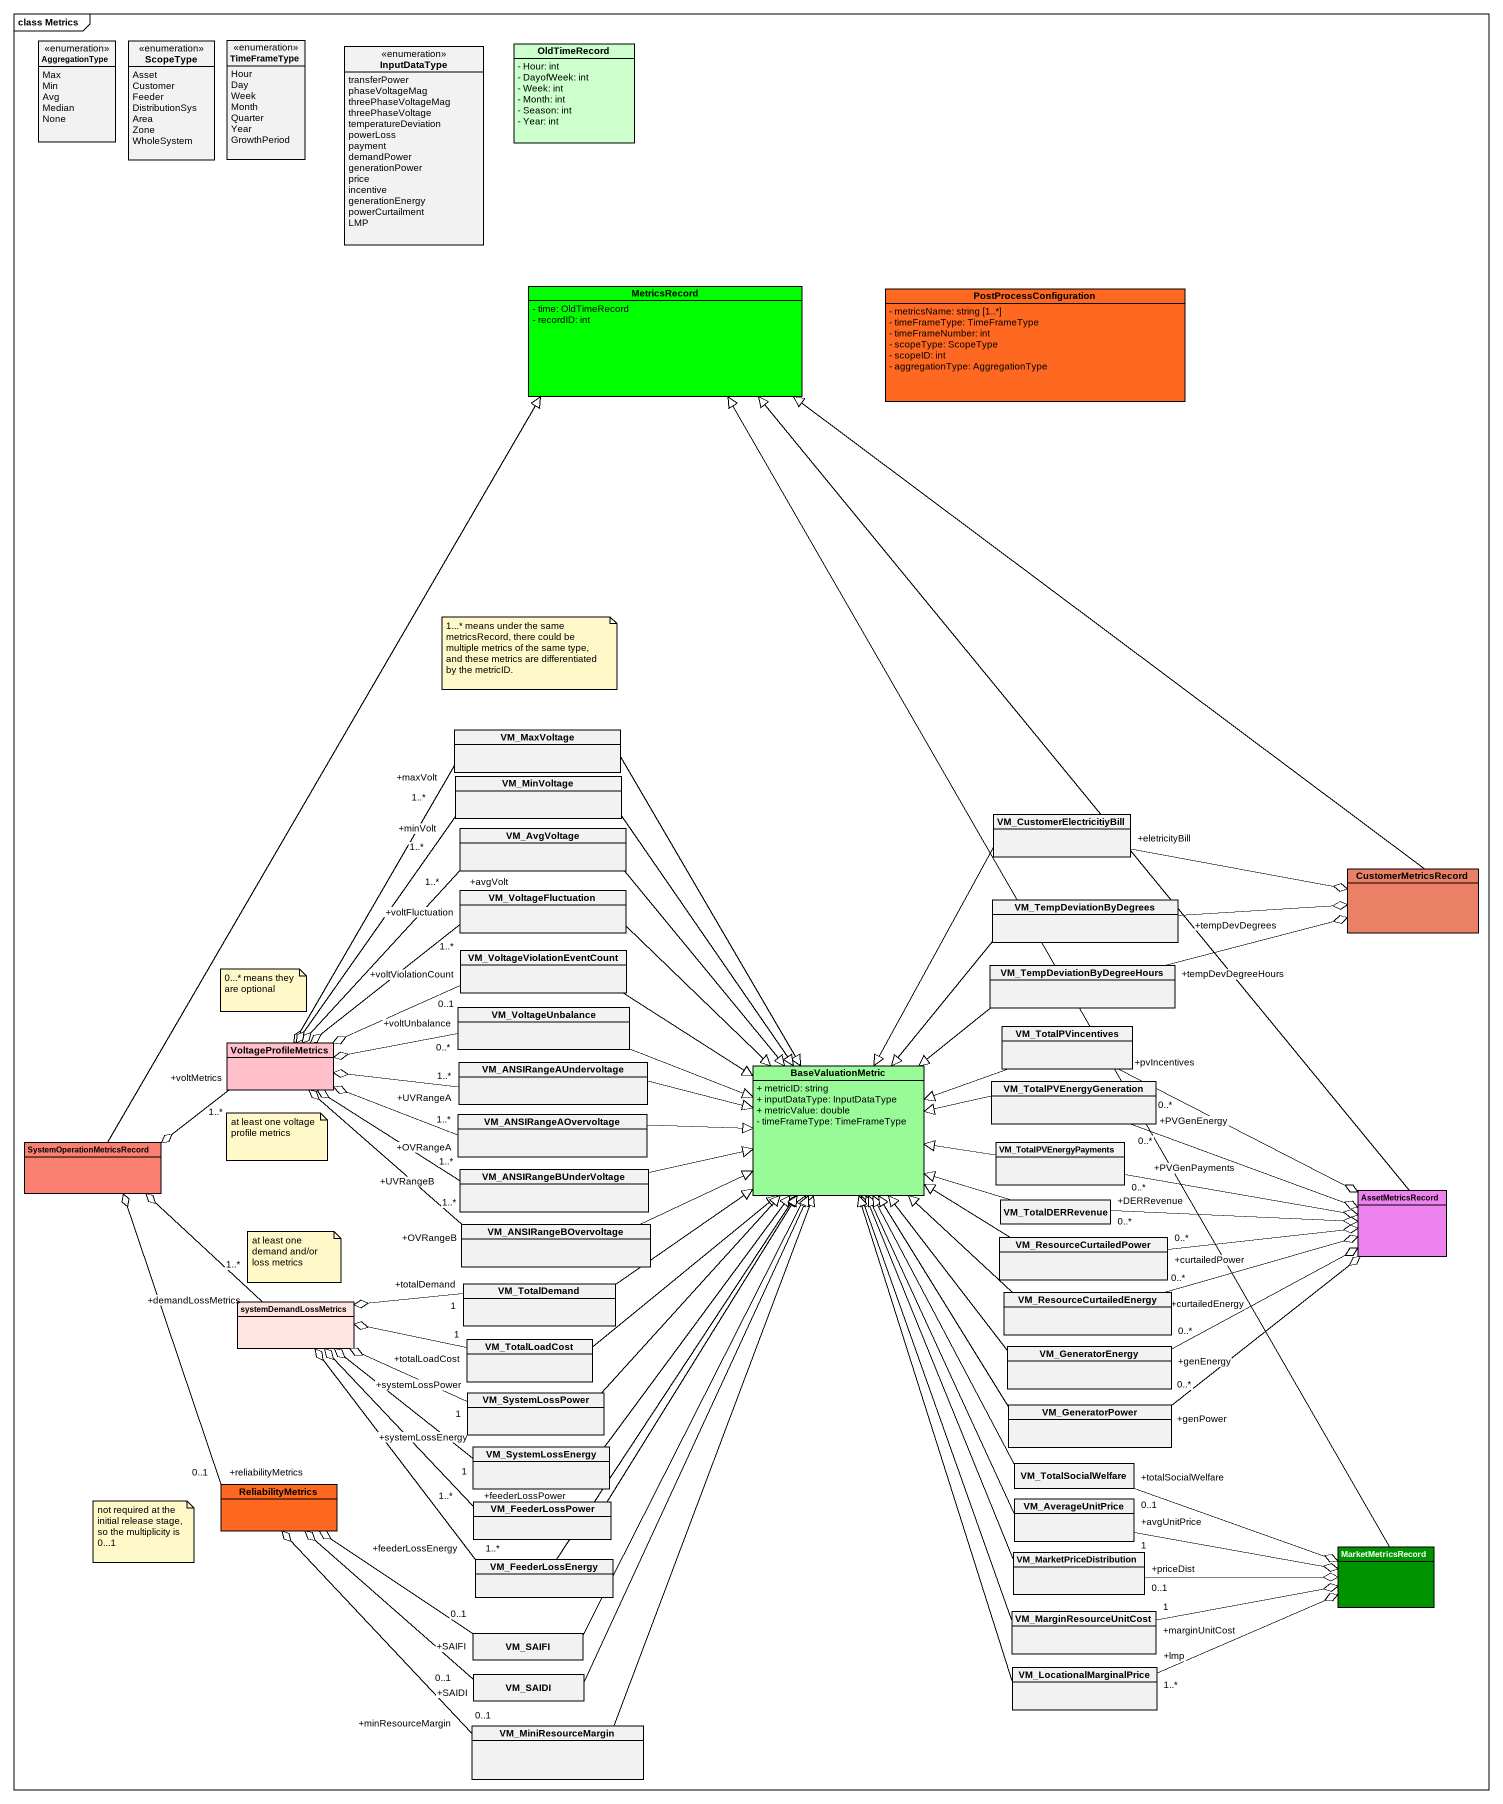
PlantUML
@startuml
mainframe class Metrics
hide circle
hide empty members
skinparam classAttributeIconSize 0
enum AggregationType {
  Max
  Min
  Avg
  Median
  None
}
enum ScopeType {
  Asset
  Customer
  Feeder
  DistributionSys
  Area
  Zone
  WholeSystem
}
enum TimeFrameType {
  Hour
  Day
  Week
  Month
  Quarter
  Year
  GrowthPeriod
}
class OldTimeRecord #CCFFCC {
  - Hour: int
  - DayofWeek: int
  - Week: int
  - Month: int
  - Season: int
  - Year: int
}
enum InputDataType {
  transferPower
  phaseVoltageMag
  threePhaseVoltageMag
  threePhaseVoltage
  temperatureDeviation
  powerLoss
  payment
  demandPower
  generationPower
  price
  incentive
  generationEnergy
  powerCurtailment
  LMP
}
class MetricsRecord #00FF00 {
  - time: OldTimeRecord
  - recordID: int
}
class PostProcessConfiguration #FF6820 {
  - metricsName: string [1..*]
  - timeFrameType: TimeFrameType
  - timeFrameNumber: int
  - scopeType: ScopeType
  - scopeID: int
  - aggregationType: AggregationType
}
class VM_MaxVoltage
class VM_MinVoltage
class VM_AvgVoltage
class VM_CustomerElectricitiyBill
class VM_VoltageFluctuation
class VM_TempDeviationByDegrees
class CustomerMetricsRecord #EA8066
class "VM_VoltageViolationEventCount" as VM_VoltageViolationEventCoun
class "VM_TempDeviationByDegreeHours" as VM_TempDeviationByDegreeHour
class VM_VoltageUnbalance
class VoltageProfileMetrics #FFC0CB
class VM_ANSIRangeAUndervoltage
class VM_TotalPVincentives
class BaseValuationMetric #98FB98 {
  + metricID: string
  + inputDataType: InputDataType
  + metricValue: double
  - timeFrameType: TimeFrameType
}
class VM_TotalPVEnergyGeneration
class SystemOperationMetricsRecord #FA8072
class VM_ANSIRangeAOvervoltage
class VM_TotalPVEnergyPayments
class VM_ANSIRangeBUnderVoltage
class VM_TotalDERRevenue
class AssetMetricsRecord #EE82EE
class VM_ANSIRangeBOvervoltage
class VM_ResourceCurtailedPower
class VM_TotalDemand
class VM_ResourceCurtailedEnergy
class systemDemandLossMetrics #FFE4E1
class VM_TotalLoadCost
class VM_GeneratorEnergy
class VM_SystemLossPower
class VM_GeneratorPower
class VM_SystemLossEnergy
class ReliabilityMetrics #FF6820
class VM_TotalSocialWelfare
class VM_FeederLossPower
class VM_AverageUnitPrice
class VM_FeederLossEnergy
class VM_MarketPriceDistribution
class MarketMetricsRecord #009300
class VM_MarginResourceUnitCost
class VM_SAIFI
class VM_SAIDI
class VM_LocationalMarginalPrice
class VM_MiniResourceMargin
VM_MaxVoltage "+maxVolt\n1..*" --o VoltageProfileMetrics
VM_MaxVoltage --|> BaseValuationMetric
VM_MinVoltage "+minVolt\n1..*" --o VoltageProfileMetrics
VM_MinVoltage --|> BaseValuationMetric
VM_AvgVoltage "+avgVolt\n1..*" --o VoltageProfileMetrics
VM_AvgVoltage --|> BaseValuationMetric
VM_CustomerElectricitiyBill "+eletricityBill" -right-o CustomerMetricsRecord
VM_CustomerElectricitiyBill --|> BaseValuationMetric
VM_VoltageFluctuation "+voltFluctuation\n1..*" -left-o VoltageProfileMetrics
VM_VoltageFluctuation --|> BaseValuationMetric
VM_TempDeviationByDegrees "+tempDevDegrees" -right-o CustomerMetricsRecord
VM_TempDeviationByDegrees --|> BaseValuationMetric
CustomerMetricsRecord -up-|> MetricsRecord
VM_VoltageViolationEventCoun "+voltViolationCount\n0..1" -left-o VoltageProfileMetrics
VM_VoltageViolationEventCoun -right-|> BaseValuationMetric
VM_TempDeviationByDegreeHour "+tempDevDegreeHours" -right-o CustomerMetricsRecord
VM_TempDeviationByDegreeHour -left-|> BaseValuationMetric
VM_VoltageUnbalance "+voltUnbalance\n0..*" -left-o VoltageProfileMetrics
VM_VoltageUnbalance -right-|> BaseValuationMetric
VoltageProfileMetrics "+voltMetrics\n1..*" -left-o SystemOperationMetricsRecord
VM_ANSIRangeAUndervoltage "+UVRangeA\n1..*" -left-o VoltageProfileMetrics
VM_ANSIRangeAUndervoltage -right-|> BaseValuationMetric
VM_TotalPVincentives -left-|> BaseValuationMetric
VM_TotalPVincentives "+pvIncentives\n0..*" -right-o AssetMetricsRecord
VM_TotalPVEnergyGeneration -left-|> BaseValuationMetric
VM_TotalPVEnergyGeneration "+PVGenEnergy\n0..*" -right-o AssetMetricsRecord
SystemOperationMetricsRecord -up-|> MetricsRecord
VM_ANSIRangeAOvervoltage "+OVRangeA\n1..*" -left-o VoltageProfileMetrics
VM_ANSIRangeAOvervoltage -right-|> BaseValuationMetric
VM_TotalPVEnergyPayments -left-|> BaseValuationMetric
VM_TotalPVEnergyPayments "+PVGenPayments\n0..*" -right-o AssetMetricsRecord
VM_ANSIRangeBUnderVoltage "+UVRangeB\n1..*" -left-o VoltageProfileMetrics
VM_ANSIRangeBUnderVoltage -right-|> BaseValuationMetric
VM_TotalDERRevenue -left-|> BaseValuationMetric
VM_TotalDERRevenue "+DERRevenue\n0..*" -right-o AssetMetricsRecord
AssetMetricsRecord -up-|> MetricsRecord
VM_ANSIRangeBOvervoltage "+OVRangeB\n1..*" -up-o VoltageProfileMetrics
VM_ANSIRangeBOvervoltage -right-|> BaseValuationMetric
VM_ResourceCurtailedPower -left-|> BaseValuationMetric
VM_ResourceCurtailedPower "+curtailedPower\n0..*" -right-o AssetMetricsRecord
VM_TotalDemand -right-|> BaseValuationMetric
VM_TotalDemand "+totalDemand\n1" -left-o systemDemandLossMetrics
VM_ResourceCurtailedEnergy -up-|> BaseValuationMetric
VM_ResourceCurtailedEnergy "+curtailedEnergy\n0..*" -right-o AssetMetricsRecord
systemDemandLossMetrics "+demandLossMetrics\n1..*" -up-o SystemOperationMetricsRecord
VM_TotalLoadCost -up-|> BaseValuationMetric
VM_TotalLoadCost "+totalLoadCost\n1" -left-o systemDemandLossMetrics
VM_GeneratorEnergy -up-|> BaseValuationMetric
VM_GeneratorEnergy "+genEnergy\n0..*" -right-o AssetMetricsRecord
VM_SystemLossPower -up-|> BaseValuationMetric
VM_SystemLossPower "+systemLossPower\n1" -left-o systemDemandLossMetrics
VM_GeneratorPower -up-|> BaseValuationMetric
VM_GeneratorPower "+genPower\n0..*" -up-o AssetMetricsRecord
VM_SystemLossEnergy -up-|> BaseValuationMetric
VM_SystemLossEnergy "+systemLossEnergy\n1" -left-o systemDemandLossMetrics
ReliabilityMetrics "+reliabilityMetrics\n0..1" -up-o SystemOperationMetricsRecord
VM_TotalSocialWelfare -up-|> BaseValuationMetric
VM_TotalSocialWelfare "+totalSocialWelfare\n0..1" -right-o MarketMetricsRecord
VM_FeederLossPower -up-|> BaseValuationMetric
VM_FeederLossPower "+feederLossPower\n1..*" -up-o systemDemandLossMetrics
VM_AverageUnitPrice -up-|> BaseValuationMetric
VM_AverageUnitPrice "+avgUnitPrice\n1" -right-o MarketMetricsRecord
VM_FeederLossEnergy -up-|> BaseValuationMetric
VM_FeederLossEnergy "+feederLossEnergy\n1..*" -up-o systemDemandLossMetrics
VM_MarketPriceDistribution -up-|> BaseValuationMetric
VM_MarketPriceDistribution "+priceDist\n0..1" -right-o MarketMetricsRecord
MarketMetricsRecord -up-|> MetricsRecord
VM_MarginResourceUnitCost -up-|> BaseValuationMetric
VM_MarginResourceUnitCost "+marginUnitCost\n1" -right-o MarketMetricsRecord
VM_SAIFI -up-|> BaseValuationMetric
VM_SAIFI "+SAIFI\n0..1" -left-o ReliabilityMetrics
VM_SAIDI -up-|> BaseValuationMetric
VM_SAIDI "+SAIDI\n0..1" -up-o ReliabilityMetrics
VM_LocationalMarginalPrice -up-|> BaseValuationMetric
VM_LocationalMarginalPrice "+lmp\n1..*" -right-o MarketMetricsRecord
VM_MiniResourceMargin -up-|> BaseValuationMetric
VM_MiniResourceMargin "+minResourceMargin\n0..1" -up-o ReliabilityMetrics
note as N1
  1...* means under the same metricsRecord, there could be multiple metrics of the same type, and these metrics are differentiated by the metricID.
end note
note as N2
  0...* means they are optional
end note
note as N3
  at least one voltage profile metrics
end note
note as N4
  at least one demand and/or loss metrics
end note
note as N5
  not required at the initial release stage, so the multiplicity is 0...1
end note
@enduml
